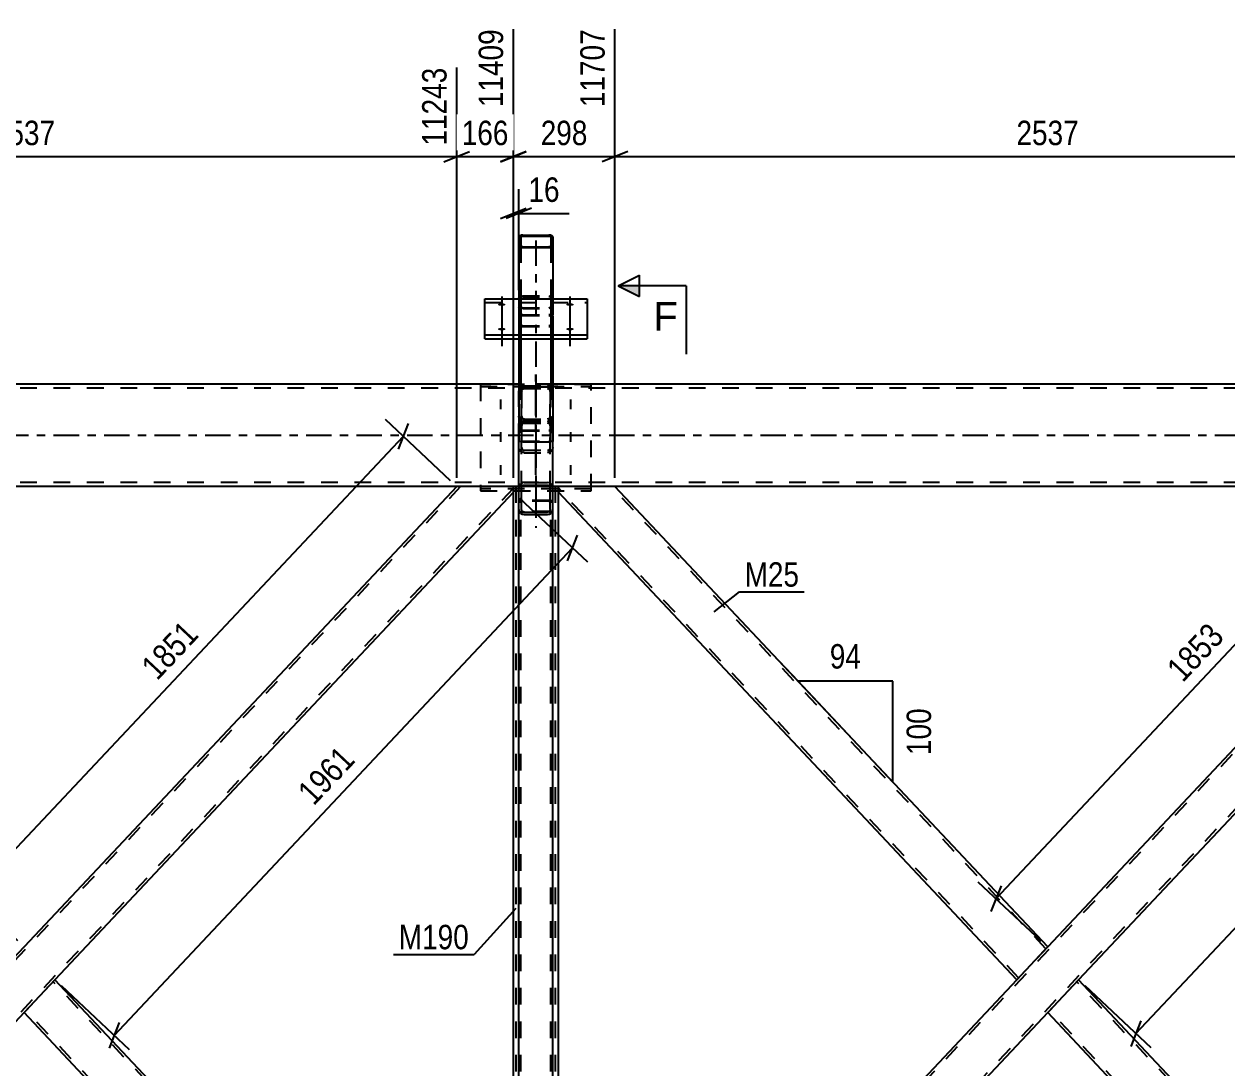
# Model space of a CAD drawing. Header units: millimetres. Extents: x 0 to 1189, y 0 to 841.
# Drawn here: x 576.5 to 717.5, y 559.3 to 681.7 of the extents above; entities that cross this region are included whole.
import ezdxf

# ---------------------------------------------------------------- set-up
doc = ezdxf.new("R2010")
doc.units = ezdxf.units.MM
doc.linetypes.add('DXK_LINE_DOT2', pattern=[3.9198, 1.9599, -1.9599])
doc.linetypes.add('DXK_LINE_DOT3', pattern=[5.9187, 2.979, -0.9799, 0.9799, -0.9799])
doc.styles.add('Arial', font='ARIAL.TTF', dxfattribs={"height": 0.2})
doc.styles.add('Arial Narrow', font='ARIALN.TTF', dxfattribs={"height": 0.2})

# ---------------------------------------------------------------- blocks, each defined once
blk = doc.blocks.new('Part-405118385-1430 - 1390')
at = {"color": 7, "linetype": 'DXK_LINE_DOT2'}
for p, q in [((642.97, 639.41), (629.97, 639.41)), ((629.97, 639.41), (629.97, 626.97)), ((629.97, 639.19), (642.97, 639.19)), ((642.97, 626.97), (642.97, 639.41)), ((642.97, 627.19), (629.97, 627.19)), ((629.97, 626.97), (642.97, 626.97))]:
    blk.add_line(p, q, dxfattribs=at)
blk = doc.blocks.new('Part-405118385-1432 - 1390')
at = {"color": 7, "linetype": 'DXK_LINE_DOT3'}
blk.add_line((636.47, 629.88), (636.47, 640.58), dxfattribs=at)
at = {"color": 7, "linetype": 'DXK_LINE_DOT2'}
for p, q in [((634.51, 638.84), (634.47, 638.6)), ((634.52, 638.86), (634.51, 638.84)), ((635.11, 639.28), (634.87, 639.23)), ((634.99, 638.92), (635.11, 638.94)), ((635.11, 639.28), (637.83, 639.28)), ((635.11, 638.94), (637.83, 638.94)), ((638.08, 639.23), (637.83, 639.28)), ((637.83, 638.94), (637.95, 638.92)), ((638.43, 638.84), (638.42, 638.86)), ((638.47, 638.6), (638.43, 638.84)), ((634.47, 638.6), (634.47, 632.02)), ((634.79, 638.6), (634.81, 638.73)), ((634.79, 638.6), (634.79, 632.02)), ((638.13, 638.73), (638.15, 638.6)), ((638.15, 638.6), (638.15, 632.02)), ((638.47, 638.6), (638.47, 632.02)), ((634.47, 635.71), (634.52, 635.45)), ((634.47, 634.58), (634.52, 634.81)), ((634.52, 634.81), (634.66, 635)), ((634.66, 635), (634.87, 635.13)), ((634.81, 635.58), (634.79, 635.71)), ((634.81, 634.69), (634.79, 634.58)), ((634.88, 634.79), (634.81, 634.69)), ((634.87, 635.13), (635.11, 635.18)), ((634.87, 635.08), (635.11, 635.03)), ((634.99, 634.86), (634.88, 634.79)), ((635.11, 635.37), (634.99, 635.39)), ((635.11, 634.88), (634.99, 634.86)), ((635.11, 635.37), (637.83, 635.37)), ((635.11, 635.18), (637.83, 635.18)), ((635.11, 635.03), (637.83, 635.03)), ((635.11, 634.88), (637.83, 634.88)), ((637.95, 635.39), (637.83, 635.37)), ((637.83, 635.18), (638.08, 635.13)), ((637.83, 635.03), (638.08, 635.08)), ((637.95, 634.86), (637.83, 634.88)), ((638.06, 634.79), (637.95, 634.86)), ((638.13, 634.69), (638.06, 634.79)), ((638.08, 635.13), (638.28, 635)), ((638.15, 635.71), (638.13, 635.58)), ((638.15, 634.58), (638.13, 634.69)), ((638.28, 635), (638.42, 634.81)), ((638.42, 635.45), (638.47, 635.71)), ((638.42, 634.81), (638.47, 634.58)), ((634.52, 631.79), (634.47, 632.02)), ((634.66, 631.6), (634.52, 631.79)), ((634.79, 632.02), (634.81, 631.91)), ((634.81, 631.91), (634.88, 631.81)), ((634.88, 631.81), (634.99, 631.74)), ((637.95, 631.74), (638.06, 631.81)), ((638.06, 631.81), (638.13, 631.91)), ((638.13, 631.91), (638.15, 632.02)), ((638.42, 631.79), (638.28, 631.6)), ((638.47, 632.02), (638.42, 631.79)), ((634.87, 631.47), (634.66, 631.6)), ((635.11, 631.42), (634.87, 631.47)), ((634.99, 631.74), (635.11, 631.72)), ((635.11, 631.72), (637.83, 631.72)), ((635.11, 631.42), (637.83, 631.42)), ((637.83, 631.72), (637.95, 631.74)), ((638.08, 631.47), (637.83, 631.42)), ((638.28, 631.6), (638.08, 631.47))]:
    blk.add_line(p, q, dxfattribs=at)
for centre, radius, start, end in [((635.14, 638.63), 0.662, 114.32, 159.2417), ((635.12, 638.62), 0.331, 114.32, 159.2417), ((637.82, 638.62), 0.331, 20.7583, 65.68), ((635.14, 635.68), 0.662, 200.7583, 245.68), ((635.12, 635.69), 0.331, 200.7583, 245.68), ((637.82, 635.69), 0.331, 294.32, 339.2417), ((637.8, 635.68), 0.662, 294.32, 339.2417)]:
    blk.add_arc(centre, radius, start, end, dxfattribs=at)
blk = doc.blocks.new('Part-405118385-1550 - 1390')
at = {"color": 7, "linetype": 'DXK_LINE_DOT2'}
for p, q in [((895.47, 638.98), (177.47, 638.98)), ((638.47, 639.46), (634.47, 639.46)), ((895.47, 627.94), (177.47, 627.94)), ((895.47, 627.46), (278.87, 627.46)), ((638.47, 627.46), (634.47, 627.46))]:
    blk.add_line(p, q, dxfattribs=at)
at = {"color": 2, "linetype": 'Continuous'}
for p, q in [((634.47, 639.46), (398.47, 639.46)), ((874.47, 639.46), (638.47, 639.46)), ((634.47, 627.46), (398.47, 627.46)), ((874.47, 627.46), (638.47, 627.46))]:
    blk.add_line(p, q, dxfattribs=at)
at = {"color": 7, "linetype": 'DXK_LINE_DOT3'}
blk.add_line((177.47, 633.46), (895.47, 633.46), dxfattribs=at)
blk = doc.blocks.new('Bolt-405118385-1576 - 1390')
at = {"color": 1, "linetype": 'DXK_LINE_DOT2'}
for p, q in [((632.37, 636.54), (632.37, 637.67)), ((636.45, 636.54), (636.45, 637.67)), ((640.57, 636.54), (640.57, 637.67)), ((632.37, 632.7), (632.37, 633.84)), ((640.57, 632.7), (640.57, 633.84)), ((632.37, 628.83), (632.37, 629.97)), ((636.45, 628.83), (636.45, 629.97)), ((640.57, 628.83), (640.57, 629.97))]:
    blk.add_line(p, q, dxfattribs=at)
blk = doc.blocks.new('Part-405118385-1654 - 1390')
at = {"color": 2, "linetype": 'Continuous'}
for p, q in [((700.1, 569.66), (696.47, 565.8)), ((753.83, 512.52), (700.1, 569.66)), ((747.2, 511.86), (696.47, 565.8)), ((753.83, 511.86), (753.83, 512.52))]:
    blk.add_line(p, q, dxfattribs=at)
at = {"color": 7, "linetype": 'DXK_LINE_DOT2'}
for p, q in [((753.83, 512.05), (699.88, 569.42)), ((696.69, 566.04), (696.71, 566.06)), ((747.64, 511.86), (696.69, 566.04)), ((753.83, 511.86), (747.2, 511.86))]:
    blk.add_line(p, q, dxfattribs=at)
blk = doc.blocks.new('Part-405118385-1659 - 1390')
at = {"color": 2, "linetype": 'Continuous'}
for p, q in [((580.09, 569.66), (576.47, 565.8)), ((633.83, 512.52), (580.09, 569.66)), ((627.2, 511.86), (576.47, 565.8)), ((633.83, 511.86), (633.83, 512.52))]:
    blk.add_line(p, q, dxfattribs=at)
at = {"color": 7, "linetype": 'DXK_LINE_DOT2'}
for p, q in [((633.83, 512.05), (579.88, 569.42)), ((576.69, 566.04), (576.71, 566.06)), ((627.64, 511.86), (576.69, 566.04)), ((633.83, 511.86), (627.2, 511.86))]:
    blk.add_line(p, q, dxfattribs=at)
blk = doc.blocks.new('Part-405118385-1828 - 1390')
at = {"color": 7, "linetype": 'DXK_LINE_DOT2'}
for p, q in [((634.51, 625.74), (634.47, 625.68)), ((634.47, 624.77), (634.47, 625.68)), ((634.61, 625.8), (634.51, 625.74)), ((634.77, 625.83), (634.61, 625.8)), ((634.71, 625.68), (634.73, 625.71)), ((634.71, 511.86), (634.71, 625.68)), ((634.73, 625.71), (634.78, 625.74)), ((634.77, 625.83), (634.79, 625.83)), ((634.78, 625.74), (634.79, 625.74)), ((634.79, 625.83), (634.95, 625.84)), ((634.79, 625.74), (634.86, 625.75)), ((634.86, 625.75), (634.95, 625.76)), ((637.99, 625.84), (634.95, 625.84)), ((637.99, 625.76), (634.95, 625.76)), ((638.17, 625.83), (637.99, 625.84)), ((637.99, 625.76), (638.08, 625.75)), ((638.08, 625.75), (638.16, 625.74)), ((638.16, 625.74), (638.21, 625.71)), ((638.33, 625.8), (638.17, 625.83)), ((638.21, 625.71), (638.23, 625.68)), ((638.23, 511.86), (638.23, 625.68)), ((638.43, 625.74), (638.33, 625.8)), ((638.47, 625.68), (638.43, 625.74)), ((638.47, 624.77), (638.47, 625.68)), ((634.51, 624.57), (634.61, 624.52)), ((634.61, 624.52), (634.77, 624.48)), ((634.73, 624.6), (634.71, 624.63)), ((634.78, 624.58), (634.73, 624.6)), ((634.77, 624.48), (634.95, 624.47)), ((634.86, 624.56), (634.78, 624.58)), ((634.86, 624.56), (634.89, 624.56)), ((634.89, 624.56), (634.95, 624.55)), ((637.99, 624.55), (634.95, 624.55)), ((634.95, 624.47), (637.99, 624.47)), ((638.08, 624.56), (637.99, 624.55)), ((637.99, 624.47), (638.17, 624.48)), ((638.16, 624.58), (638.08, 624.56)), ((638.21, 624.6), (638.16, 624.58)), ((638.17, 624.48), (638.33, 624.52)), ((638.23, 624.63), (638.21, 624.6)), ((638.43, 624.57), (638.33, 624.52)), ((634.77, 522.62), (634.95, 522.77)), ((634.95, 521.8), (634.86, 521.73)), ((634.95, 522.77), (637.99, 522.77)), ((634.95, 521.8), (637.99, 521.8)), ((637.99, 522.77), (638.17, 522.62)), ((638.08, 521.73), (637.99, 521.8)), ((634.47, 520.84), (634.51, 521.58)), ((634.73, 521.21), (634.71, 520.84)), ((638.23, 520.84), (638.21, 521.21)), ((638.43, 521.58), (638.47, 520.84)), ((638.17, 511.86), (637.99, 511.86)), ((638.33, 511.86), (638.23, 511.86))]:
    blk.add_line(p, q, dxfattribs=at)
at = {"color": 2, "linetype": 'Continuous'}
for p, q in [((634.47, 511.86), (634.47, 624.77)), ((638.47, 511.86), (638.47, 624.77)), ((634.47, 624.63), (634.51, 624.57)), ((634.51, 624.57), (634.51, 624.57)), ((638.43, 624.57), (638.47, 624.63)), ((638.43, 624.57), (638.43, 624.57)), ((637.99, 511.86), (634.47, 511.86)), ((638.33, 511.86), (637.99, 511.86)), ((638.43, 511.86), (638.33, 511.86)), ((638.47, 511.86), (638.43, 511.86))]:
    blk.add_line(p, q, dxfattribs=at)
at = {"color": 7, "linetype": 'DXK_LINE_DOT2'}
for centre, radius, start, end in [((637.31, 521.43), 2.8, 154.9533, 176.9972), ((635.63, 521.43), 2.8, 3.0028, 25.0467), ((636.13, 521.14), 1.4, 154.9533, 176.9972), ((636.81, 521.14), 1.4, 3.0028, 25.0467)]:
    blk.add_arc(centre, radius, start, end, dxfattribs=at)
blk = doc.blocks.new('Part-405118385-1699 - 1390')
at = {"color": 7, "linetype": 'DXK_LINE_DOT2'}
for p, q in [((639.11, 627.46), (633.83, 627.46)), ((633.83, 626.8), (633.83, 627.46)), ((634.15, 511.86), (634.15, 627.46)), ((638.79, 511.86), (638.79, 627.46)), ((639.11, 626.8), (639.11, 627.46)), ((633.83, 511.86), (633.83, 512.52)), ((639.11, 511.86), (639.11, 512.52)), ((633.83, 511.86), (639.11, 511.86))]:
    blk.add_line(p, q, dxfattribs=at)
at = {"color": 2, "linetype": 'Continuous'}
for p, q in [((633.83, 512.52), (633.83, 626.8)), ((639.11, 512.52), (639.11, 626.8))]:
    blk.add_line(p, q, dxfattribs=at)
blk = doc.blocks.new('Part-405118385-1754 - 1390')
at = {"color": 2, "linetype": 'Continuous'}
for p, q in [((639.11, 626.8), (639.11, 627.46)), ((692.85, 569.66), (639.11, 626.8)), ((696.47, 573.51), (645.74, 627.46)), ((696.03, 573.04), (692.85, 569.66)), ((696.47, 573.51), (696.03, 573.04))]:
    blk.add_line(p, q, dxfattribs=at)
at = {"color": 7, "linetype": 'DXK_LINE_DOT2'}
for p, q in [((645.74, 627.46), (639.11, 627.46)), ((693.07, 569.89), (639.11, 627.26)), ((696.25, 573.28), (645.3, 627.46)), ((696.44, 573.48), (696.03, 573.04)), ((693.07, 569.89), (693.08, 569.91))]:
    blk.add_line(p, q, dxfattribs=at)
blk = doc.blocks.new('Part-405118385-1759 - 1390')
at = {"color": 7, "linetype": 'DXK_LINE_DOT2'}
for p, q in [((747.64, 627.46), (639.11, 512.05)), ((753.83, 627.26), (645.3, 511.86)), ((753.83, 627.46), (747.2, 627.46)), ((696.47, 573.51), (692.85, 569.66)), ((700.1, 569.66), (696.47, 565.8)), ((645.74, 511.86), (639.11, 511.86))]:
    blk.add_line(p, q, dxfattribs=at)
at = {"color": 2, "linetype": 'Continuous'}
for p, q in [((747.2, 627.46), (696.47, 573.51)), ((753.83, 626.8), (700.1, 569.66)), ((753.83, 626.8), (753.83, 627.46)), ((692.85, 569.66), (639.11, 512.52)), ((696.47, 565.8), (645.74, 511.86)), ((639.11, 511.86), (639.11, 512.52))]:
    blk.add_line(p, q, dxfattribs=at)
blk = doc.blocks.new('Part-405118385-1769 - 1390')
at = {"color": 7, "linetype": 'DXK_LINE_DOT2'}
for p, q in [((627.64, 627.46), (519.11, 512.05)), ((633.83, 627.26), (525.3, 511.86)), ((633.83, 627.46), (627.2, 627.46)), ((576.47, 573.51), (572.85, 569.66)), ((580.09, 569.66), (576.47, 565.8)), ((525.74, 511.86), (519.11, 511.86))]:
    blk.add_line(p, q, dxfattribs=at)
at = {"color": 2, "linetype": 'Continuous'}
for p, q in [((627.2, 627.46), (576.47, 573.51)), ((633.83, 626.8), (580.09, 569.66)), ((633.83, 626.8), (633.83, 627.46)), ((572.85, 569.66), (519.11, 512.52)), ((576.47, 565.8), (525.74, 511.86)), ((519.11, 511.86), (519.11, 512.52))]:
    blk.add_line(p, q, dxfattribs=at)
blk = doc.blocks.new('Part-405118385-1835 - 1390')
at = {"color": 7, "linetype": 'DXK_LINE_DOT3'}
blk.add_line((636.47, 640.58), (636.47, 622.63), dxfattribs=at)
at = {"color": 7, "linetype": 'DXK_LINE_DOT2'}
for p, q in [((634.51, 638.8), (634.52, 638.86)), ((634.87, 639.23), (635.11, 639.28)), ((635.11, 638.94), (634.99, 638.92)), ((635.11, 639.28), (637.83, 639.28)), ((635.11, 638.94), (637.83, 638.94)), ((637.83, 639.28), (638.08, 639.23)), ((637.95, 638.92), (637.83, 638.94)), ((638.42, 638.86), (638.47, 638.6)), ((634.47, 638.6), (634.51, 638.8)), ((634.47, 632.87), (634.47, 638.6)), ((634.81, 638.73), (634.79, 638.6)), ((634.79, 627.33), (634.79, 638.6)), ((638.15, 638.6), (638.13, 638.73)), ((638.15, 627.33), (638.15, 638.6)), ((638.47, 632.87), (638.47, 638.6)), ((634.52, 635.45), (634.47, 635.71)), ((634.79, 635.71), (634.81, 635.58)), ((635.11, 635.03), (634.87, 635.08)), ((634.99, 635.39), (635.11, 635.37)), ((635.11, 635.37), (637.83, 635.37)), ((635.11, 635.03), (637.83, 635.03)), ((637.83, 635.37), (637.95, 635.39)), ((638.08, 635.08), (637.83, 635.03)), ((638.13, 635.58), (638.15, 635.71)), ((638.47, 635.71), (638.42, 635.45)), ((638.47, 624.77), (638.47, 627.33))]:
    blk.add_line(p, q, dxfattribs=at)
at = {"color": 2, "linetype": 'Continuous'}
for p, q in [((634.47, 624.77), (634.47, 632.87)), ((638.47, 627.33), (638.47, 632.87)), ((634.52, 627.56), (634.47, 627.33)), ((634.66, 627.75), (634.52, 627.56)), ((634.87, 627.88), (634.66, 627.75)), ((634.81, 627.44), (634.88, 627.54)), ((635.11, 627.93), (634.87, 627.88)), ((634.88, 627.54), (634.99, 627.61)), ((634.99, 627.61), (635.11, 627.63)), ((635.11, 627.93), (637.83, 627.93)), ((635.11, 627.63), (637.83, 627.63)), ((638.08, 627.88), (637.83, 627.93)), ((637.83, 627.63), (637.95, 627.61)), ((637.95, 627.61), (638.06, 627.54)), ((638.06, 627.54), (638.13, 627.44)), ((638.28, 627.75), (638.08, 627.88)), ((638.42, 627.56), (638.28, 627.75)), ((638.47, 627.33), (638.42, 627.56)), ((634.79, 627.33), (634.81, 627.44)), ((634.79, 624.77), (634.79, 627.33)), ((638.13, 627.44), (638.15, 627.33)), ((638.15, 624.77), (638.15, 627.33)), ((638.47, 624.77), (638.47, 627.33)), ((634.47, 624.77), (634.52, 624.54)), ((634.81, 624.66), (634.79, 624.77)), ((638.15, 624.77), (638.13, 624.66)), ((638.42, 624.54), (638.47, 624.77)), ((634.52, 624.54), (634.66, 624.35)), ((634.66, 624.35), (634.87, 624.22)), ((634.88, 624.56), (634.81, 624.66)), ((634.87, 624.22), (635.11, 624.17)), ((634.99, 624.49), (634.88, 624.56)), ((635.11, 624.47), (634.99, 624.49)), ((635.11, 624.47), (637.83, 624.47)), ((635.11, 624.17), (637.83, 624.17)), ((637.95, 624.49), (637.83, 624.47)), ((637.83, 624.17), (638.08, 624.22)), ((638.06, 624.56), (637.95, 624.49)), ((638.13, 624.66), (638.06, 624.56)), ((638.08, 624.22), (638.28, 624.35)), ((638.28, 624.35), (638.42, 624.54))]:
    blk.add_line(p, q, dxfattribs=at)
at = {"color": 7, "linetype": 'DXK_LINE_DOT2'}
for centre, radius, start, end in [((635.12, 638.62), 0.331, 114.3199, 159.2417), ((637.82, 638.62), 0.331, 20.7583, 65.6801), ((637.8, 638.63), 0.662, 20.7583, 65.6801), ((635.14, 635.68), 0.662, 200.7583, 245.6801), ((635.12, 635.69), 0.331, 200.7583, 245.6801), ((637.82, 635.69), 0.331, 294.3199, 339.2417), ((637.8, 635.68), 0.662, 294.3199, 339.2417)]:
    blk.add_arc(centre, radius, start, end, dxfattribs=at)
blk = doc.blocks.new('Part-405118385-41520 - 1390')
at = {"color": 7, "linetype": 'DXK_LINE_DOT3'}
blk.add_line((636.47, 656.3), (636.47, 623.99), dxfattribs=at)
at = {"color": 7, "linetype": 'DXK_LINE_DOT2'}
for p, q in [((634.51, 647.48), (634.47, 647.42)), ((634.47, 647.42), (634.47, 644.78)), ((634.61, 647.53), (634.51, 647.48)), ((634.77, 647.57), (634.61, 647.53)), ((634.71, 647.42), (634.73, 647.45)), ((634.71, 647.42), (634.71, 632.87)), ((634.73, 647.45), (634.78, 647.48)), ((634.95, 647.58), (634.77, 647.57)), ((634.78, 647.48), (634.86, 647.49)), ((634.86, 647.49), (634.95, 647.5)), ((634.95, 647.58), (637.99, 647.58)), ((634.95, 647.5), (637.99, 647.5)), ((638.17, 647.57), (637.99, 647.58)), ((637.99, 647.5), (638.08, 647.49)), ((638.08, 647.49), (638.16, 647.48)), ((638.16, 647.48), (638.21, 647.45)), ((638.33, 647.53), (638.17, 647.57)), ((638.21, 647.45), (638.23, 647.42)), ((638.23, 647.42), (638.23, 632.87)), ((638.43, 647.48), (638.33, 647.53)), ((638.47, 647.42), (638.43, 647.48)), ((638.47, 647.42), (638.47, 644.78)), ((634.47, 646.38), (634.51, 646.32)), ((634.51, 646.32), (634.61, 646.26)), ((634.61, 646.26), (634.77, 646.23)), ((634.73, 646.35), (634.71, 646.38)), ((634.78, 646.32), (634.73, 646.35)), ((634.77, 646.23), (634.95, 646.21)), ((634.86, 646.3), (634.78, 646.32)), ((634.95, 646.3), (634.86, 646.3)), ((634.95, 646.3), (637.99, 646.3)), ((634.95, 646.21), (637.99, 646.21)), ((638.08, 646.3), (637.99, 646.3)), ((637.99, 646.21), (638.17, 646.23)), ((638.16, 646.32), (638.08, 646.3)), ((638.21, 646.35), (638.16, 646.32)), ((638.17, 646.23), (638.33, 646.26)), ((638.23, 646.38), (638.21, 646.35)), ((638.33, 646.26), (638.43, 646.32)), ((638.43, 646.32), (638.47, 646.38)), ((634.47, 633.91), (634.51, 633.97)), ((634.51, 633.97), (634.61, 634.02)), ((634.61, 634.02), (634.77, 634.06)), ((634.73, 633.94), (634.71, 633.91)), ((634.78, 633.96), (634.73, 633.94)), ((634.77, 634.06), (634.95, 634.07)), ((634.86, 633.98), (634.78, 633.96)), ((634.95, 633.99), (634.86, 633.98)), ((634.95, 634.07), (637.99, 634.07)), ((634.95, 633.99), (637.99, 633.99)), ((637.99, 634.07), (638.17, 634.06)), ((638.08, 633.98), (637.99, 633.99)), ((638.16, 633.96), (638.08, 633.98)), ((638.16, 633.96), (638.17, 633.96)), ((638.17, 634.06), (638.33, 634.02)), ((638.17, 633.96), (638.21, 633.94)), ((638.23, 633.91), (638.21, 633.94)), ((638.33, 634.02), (638.43, 633.97)), ((638.43, 633.97), (638.47, 633.91)), ((634.71, 632.87), (634.73, 632.83)), ((634.73, 632.83), (634.78, 632.81)), ((634.78, 632.81), (634.86, 632.79)), ((634.86, 632.79), (634.95, 632.78)), ((634.95, 632.78), (637.99, 632.78)), ((637.99, 632.78), (638.08, 632.79)), ((638.08, 632.79), (638.16, 632.81)), ((638.16, 632.81), (638.21, 632.83)), ((638.21, 632.83), (638.23, 632.87))]:
    blk.add_line(p, q, dxfattribs=at)
at = {"color": 2, "linetype": 'Continuous'}
for p, q in [((634.47, 644.78), (634.47, 632.87)), ((638.47, 644.78), (638.47, 632.87)), ((634.51, 632.8), (634.47, 632.87)), ((634.61, 632.75), (634.51, 632.8)), ((634.77, 632.71), (634.61, 632.75)), ((634.95, 632.7), (634.77, 632.71)), ((634.95, 632.7), (637.99, 632.7)), ((638.17, 632.71), (637.99, 632.7)), ((638.33, 632.75), (638.17, 632.71)), ((638.43, 632.8), (638.33, 632.75)), ((638.47, 632.87), (638.43, 632.8))]:
    blk.add_line(p, q, dxfattribs=at)
blk = doc.blocks.new('Part-405118385-41521 - 1390')
at = {"color": 2, "linetype": 'Continuous'}
for p, q in [((630.47, 644.78), (630.47, 649.47)), ((630.47, 649.47), (642.47, 649.47)), ((642.47, 649.47), (642.47, 644.78)), ((630.47, 645.23), (642.47, 645.23)), ((630.47, 644.78), (642.47, 644.78))]:
    blk.add_line(p, q, dxfattribs=at)
at = {"color": 7, "linetype": 'DXK_LINE_DOT2'}
blk.add_line((630.47, 649.02), (642.47, 649.02), dxfattribs=at)
blk = doc.blocks.new('Part-405118385-41526 - 1390')
at = {"color": 7, "linetype": 'DXK_LINE_DOT2'}
for p, q in [((634.47, 649.62), (634.51, 649.68)), ((634.47, 649.47), (634.47, 644.78)), ((634.51, 649.68), (634.61, 649.74)), ((634.51, 649.68), (634.51, 649.68)), ((634.61, 649.74), (634.77, 649.78)), ((634.61, 649.74), (634.61, 649.74)), ((634.73, 649.65), (634.71, 649.62)), ((634.71, 649.62), (634.71, 639.15)), ((634.78, 649.68), (634.73, 649.65)), ((634.77, 649.78), (634.95, 649.79)), ((634.86, 649.7), (634.78, 649.68)), ((634.95, 649.7), (634.86, 649.7)), ((634.95, 649.79), (637.99, 649.79)), ((634.95, 649.7), (637.99, 649.7)), ((637.99, 649.79), (638.17, 649.78)), ((638.08, 649.7), (637.99, 649.7)), ((638.16, 649.68), (638.08, 649.7)), ((638.21, 649.65), (638.16, 649.68)), ((638.17, 649.78), (638.33, 649.74)), ((638.23, 649.62), (638.21, 649.65)), ((638.23, 649.62), (638.23, 639.15)), ((638.33, 649.74), (638.33, 649.74)), ((638.33, 649.74), (638.43, 649.68)), ((638.43, 649.68), (638.47, 649.62)), ((638.47, 649.62), (638.47, 639.15)), ((634.51, 648.44), (634.47, 648.51)), ((634.61, 648.39), (634.51, 648.44)), ((634.77, 648.35), (634.61, 648.39)), ((634.71, 648.51), (634.73, 648.48)), ((634.73, 648.48), (634.78, 648.45)), ((634.95, 648.34), (634.77, 648.35)), ((634.78, 648.45), (634.86, 648.43)), ((634.86, 648.43), (634.95, 648.42)), ((634.95, 648.42), (637.99, 648.42)), ((634.95, 648.34), (637.99, 648.34)), ((637.99, 648.42), (638.08, 648.43)), ((638.17, 648.35), (637.99, 648.34)), ((638.08, 648.43), (638.16, 648.45)), ((638.16, 648.45), (638.21, 648.48)), ((638.33, 648.39), (638.17, 648.35)), ((638.21, 648.48), (638.23, 648.51)), ((638.43, 648.44), (638.33, 648.39)), ((638.47, 648.51), (638.43, 648.44)), ((638.47, 639.46), (634.47, 639.46)), ((634.47, 639.46), (634.47, 639.15)), ((634.71, 639.28), (634.47, 639.28)), ((634.47, 639.15), (634.51, 639.08)), ((634.51, 639.08), (634.61, 639.02)), ((634.61, 639.02), (634.77, 638.98)), ((634.73, 639.11), (634.71, 639.15)), ((634.78, 639.08), (634.73, 639.11)), ((634.77, 638.98), (634.95, 638.97)), ((634.86, 639.07), (634.78, 639.08)), ((634.95, 639.06), (634.86, 639.07)), ((634.95, 639.06), (637.99, 639.06)), ((634.95, 638.97), (637.99, 638.97)), ((638.08, 639.07), (637.99, 639.06)), ((637.99, 638.97), (638.17, 638.98)), ((638.16, 639.08), (638.08, 639.07)), ((638.21, 639.11), (638.16, 639.08)), ((638.17, 638.98), (638.33, 639.02)), ((638.23, 639.15), (638.21, 639.11)), ((638.23, 639.28), (638.47, 639.28)), ((638.33, 639.02), (638.43, 639.08)), ((638.43, 639.08), (638.47, 639.15))]:
    blk.add_line(p, q, dxfattribs=at)
at = {"color": 2, "linetype": 'Continuous'}
for p, q in [((634.47, 649.62), (634.47, 649.47)), ((634.47, 649.62), (634.47, 649.62)), ((634.47, 644.78), (634.47, 639.46))]:
    blk.add_line(p, q, dxfattribs=at)
blk = doc.blocks.new('Part-405118385-41527 - 1390')
at = {"color": 2, "linetype": 'Continuous'}
for p, q in [((634.51, 656.8), (634.47, 656.74)), ((634.47, 656.74), (634.47, 649.47)), ((634.61, 656.86), (634.51, 656.8)), ((634.77, 656.9), (634.61, 656.86)), ((634.71, 656.74), (634.73, 656.77)), ((634.71, 656.74), (634.71, 655.63)), ((634.73, 656.77), (634.78, 656.8)), ((634.95, 656.91), (634.77, 656.9)), ((634.78, 656.8), (634.86, 656.82)), ((634.86, 656.82), (634.95, 656.82)), ((634.95, 656.91), (637.99, 656.91)), ((634.95, 656.82), (637.99, 656.82)), ((638.17, 656.9), (637.99, 656.91)), ((637.99, 656.82), (638.08, 656.82)), ((638.08, 656.82), (638.16, 656.8)), ((638.16, 656.8), (638.21, 656.77)), ((638.33, 656.86), (638.17, 656.9)), ((638.21, 656.77), (638.23, 656.74)), ((638.23, 656.74), (638.23, 655.63)), ((638.43, 656.8), (638.33, 656.86)), ((638.47, 656.74), (638.43, 656.8)), ((638.47, 656.74), (638.47, 649.47)), ((634.47, 655.63), (634.51, 655.56)), ((634.51, 655.56), (634.61, 655.51)), ((634.61, 655.51), (634.77, 655.47)), ((634.73, 655.6), (634.71, 655.63)), ((634.78, 655.57), (634.73, 655.6)), ((634.77, 655.47), (634.95, 655.46)), ((634.86, 655.55), (634.78, 655.57)), ((634.95, 655.54), (634.86, 655.55)), ((634.95, 655.54), (637.99, 655.54)), ((634.95, 655.46), (637.99, 655.46)), ((638.08, 655.55), (637.99, 655.54)), ((637.99, 655.46), (638.17, 655.47)), ((638.16, 655.57), (638.08, 655.55)), ((638.21, 655.6), (638.16, 655.57)), ((638.17, 655.47), (638.33, 655.51)), ((638.23, 655.63), (638.21, 655.6)), ((638.33, 655.51), (638.43, 655.56)), ((638.43, 655.56), (638.47, 655.63))]:
    blk.add_line(p, q, dxfattribs=at)
at = {"color": 7, "linetype": 'DXK_LINE_DOT2'}
for p, q in [((634.47, 655.63), (634.47, 639.26)), ((634.71, 655.63), (634.71, 639.26)), ((638.23, 655.63), (638.23, 639.26)), ((638.47, 649.47), (638.47, 639.26)), ((638.47, 639.46), (634.47, 639.46)), ((634.47, 639.28), (634.71, 639.28)), ((634.51, 639.2), (634.47, 639.26)), ((634.61, 639.14), (634.51, 639.2)), ((634.77, 639.1), (634.61, 639.14)), ((634.71, 639.26), (634.73, 639.23)), ((634.73, 639.23), (634.78, 639.2)), ((634.95, 639.09), (634.77, 639.1)), ((634.78, 639.2), (634.86, 639.18)), ((634.86, 639.18), (634.95, 639.18)), ((634.95, 639.18), (637.99, 639.18)), ((637.99, 639.09), (634.95, 639.09)), ((637.99, 639.18), (638.08, 639.18)), ((638.17, 639.1), (637.99, 639.09)), ((638.08, 639.18), (638.16, 639.2)), ((638.16, 639.2), (638.21, 639.23)), ((638.33, 639.14), (638.17, 639.1)), ((638.21, 639.23), (638.23, 639.26)), ((638.23, 639.28), (638.47, 639.28)), ((638.43, 639.2), (638.33, 639.14)), ((638.47, 639.26), (638.43, 639.2))]:
    blk.add_line(p, q, dxfattribs=at)
blk = doc.blocks.new('Bolt-405118385-41532 - 1390')
at = {"linetype": 'Continuous'}
for points in [[(632.47, 648.63), (632.38, 648.64), (632.29, 648.65), (632.21, 648.66), (632.14, 648.68), (632.09, 648.71), (632.05, 648.74), (632.03, 648.77), (632.03, 648.8), (632.05, 648.83), (632.09, 648.86), (632.14, 648.88), (632.21, 648.9), (632.29, 648.92), (632.38, 648.93), (632.47, 648.93), (632.56, 648.93), (632.65, 648.92), (632.73, 648.9), (632.8, 648.88), (632.85, 648.86), (632.89, 648.83), (632.91, 648.8), (632.91, 648.77), (632.89, 648.74), (632.85, 648.71), (632.8, 648.68), (632.73, 648.66), (632.65, 648.65), (632.56, 648.64)], [(632.47, 645.76), (632.38, 645.76), (632.29, 645.77), (632.21, 645.79), (632.14, 645.81), (632.09, 645.83), (632.05, 645.86), (632.03, 645.89), (632.03, 645.93), (632.05, 645.96), (632.09, 645.99), (632.14, 646.01), (632.21, 646.03), (632.29, 646.05), (632.38, 646.06), (632.47, 646.06), (632.56, 646.06), (632.65, 646.05), (632.73, 646.03), (632.8, 646.01), (632.85, 645.99), (632.89, 645.96), (632.91, 645.93), (632.91, 645.89), (632.89, 645.86), (632.85, 645.83), (632.8, 645.81), (632.73, 645.79), (632.65, 645.77), (632.56, 645.76)]]:
    blk.add_hatch(color=1, dxfattribs=at).paths.add_polyline_path(points)
at = {"color": 1, "linetype": 'Continuous'}
for p, q in [((632.47, 649.72), (632.47, 646.79)), ((632.47, 646.85), (632.47, 643.92))]:
    blk.add_line(p, q, dxfattribs=at)
blk = doc.blocks.new('Bolt-405118385-41533 - 1390')
at = {"linetype": 'Continuous'}
for points in [[(640.47, 648.63), (640.38, 648.64), (640.29, 648.65), (640.21, 648.66), (640.14, 648.68), (640.09, 648.71), (640.05, 648.74), (640.03, 648.77), (640.03, 648.8), (640.05, 648.83), (640.09, 648.86), (640.14, 648.88), (640.21, 648.9), (640.29, 648.92), (640.38, 648.93), (640.47, 648.93), (640.56, 648.93), (640.65, 648.92), (640.73, 648.9), (640.8, 648.88), (640.85, 648.86), (640.89, 648.83), (640.91, 648.8), (640.91, 648.77), (640.89, 648.74), (640.85, 648.71), (640.8, 648.68), (640.73, 648.66), (640.65, 648.65), (640.56, 648.64)], [(640.47, 645.76), (640.38, 645.76), (640.29, 645.77), (640.21, 645.79), (640.14, 645.81), (640.09, 645.83), (640.05, 645.86), (640.03, 645.89), (640.03, 645.93), (640.05, 645.96), (640.09, 645.99), (640.14, 646.01), (640.21, 646.03), (640.29, 646.05), (640.38, 646.06), (640.47, 646.06), (640.56, 646.06), (640.65, 646.05), (640.73, 646.03), (640.8, 646.01), (640.85, 645.99), (640.89, 645.96), (640.91, 645.93), (640.91, 645.89), (640.89, 645.86), (640.85, 645.83), (640.8, 645.81), (640.73, 645.79), (640.65, 645.77), (640.56, 645.76)]]:
    blk.add_hatch(color=1, dxfattribs=at).paths.add_polyline_path(points)
at = {"color": 1, "linetype": 'Continuous'}
for p, q in [((640.47, 649.72), (640.47, 646.79)), ((640.47, 646.85), (640.47, 643.92))]:
    blk.add_line(p, q, dxfattribs=at)
blk = doc.blocks.new('StraightDimension-405118385-2869 - 1390')
at = {"color": 7, "linetype": 'Continuous'}
for p, q in [((633.83, 628.46), (633.83, 681.06)), ((645.74, 628.46), (645.74, 681.06)), ((632.33, 665.52), (635.33, 666.72)), ((633.83, 666.12), (645.74, 666.12)), ((647.24, 666.72), (644.24, 665.52))]:
    blk.add_line(p, q, dxfattribs=at)
at = {"color": 0}
blk.add_wipeout([(643.13, 666.87), (643.13, 671.07), (636.44, 671.07), (636.44, 666.87)], dxfattribs=at)
at = {"color": 3, "style": 'Arial Narrow'}
blk.add_text('298', height=2.863, dxfattribs=at).set_placement((637.04, 667.47))
at = {"color": 0, "linetype": 'Continuous'}
blk.add_wipeout([(645.14, 681.66), (640.94, 681.66), (640.94, 671.32), (645.14, 671.32)], dxfattribs=at)
at = {"color": 3, "linetype": 'Continuous', "style": 'Arial Narrow'}
blk.add_text('11707', height=2.863, rotation=90.0002, dxfattribs=at).set_placement((644.54, 671.92))
blk = doc.blocks.new('StraightDimension-405118385-2178 - 1390')
at = {"color": 7, "linetype": 'Continuous'}
for p, q in [((626.48, 628.14), (618.86, 635.3)), ((620.35, 631.85), (621.53, 634.85)), ((570.2, 579.4), (620.94, 633.35)), ((575.74, 574.2), (568.13, 581.36)), ((570.8, 580.91), (569.61, 577.9))]:
    blk.add_line(p, q, dxfattribs=at)
at = {"color": 0}
blk.add_wipeout([(597.94, 609.99), (594.88, 612.87), (589.05, 606.67), (592.11, 603.79)], dxfattribs=at)
at = {"color": 3, "style": 'Arial Narrow'}
blk.add_text('1851', height=2.863, rotation=46.7591, dxfattribs=at).set_placement((592.08, 604.64))
blk = doc.blocks.new('StraightDimension-405118385-3048 - 1390')
at = {"color": 7, "linetype": 'Continuous'}
for p, q in [((634.56, 626.11), (642.52, 618.62)), ((640.19, 618.76), (641.37, 621.77)), ((587.04, 563.13), (640.78, 620.27)), ((580.82, 568.97), (588.79, 561.48)), ((587.63, 564.63), (586.45, 561.62))]:
    blk.add_line(p, q, dxfattribs=at)
at = {"color": 0}
blk.add_wipeout([(616.28, 595.31), (613.22, 598.19), (607.39, 591.99), (610.45, 589.11)], dxfattribs=at)
at = {"color": 3, "style": 'Arial Narrow'}
blk.add_text('1961', height=2.863, rotation=46.7591, dxfattribs=at).set_placement((610.42, 589.96))
blk = doc.blocks.new('StraightDimension-405118385-2232 - 1390')
at = {"color": 7, "linetype": 'Continuous'}
for p, q in [((746.48, 628.14), (739.1, 635.08)), ((740.58, 631.63), (741.76, 634.63)), ((690.41, 579.15), (741.17, 633.13)), ((695.71, 574.16), (688.33, 581.1)), ((691, 580.65), (689.82, 577.64))]:
    blk.add_line(p, q, dxfattribs=at)
at = {"color": 0}
blk.add_wipeout([(718.16, 609.75), (715.1, 612.63), (709.27, 606.43), (712.33, 603.55)], dxfattribs=at)
at = {"color": 3, "style": 'Arial Narrow'}
blk.add_text('1853', height=2.863, rotation=46.7591, dxfattribs=at).set_placement((712.3, 604.4))
blk = doc.blocks.new('StraightDimension-405118385-2245 - 1390')
at = {"color": 7, "linetype": 'Continuous'}
for p, q in [((754.56, 626.11), (762.29, 618.84)), ((759.95, 618.98), (761.13, 621.99)), ((706.81, 563.35), (760.54, 620.48)), ((700.82, 568.97), (708.56, 561.7)), ((707.4, 564.85), (706.22, 561.84))]:
    blk.add_line(p, q, dxfattribs=at)
at = {"color": 0}
blk.add_wipeout([(736.04, 595.53), (732.99, 598.41), (727.15, 592.21), (730.21, 589.33)], dxfattribs=at)
at = {"color": 3, "style": 'Arial Narrow'}
blk.add_text('1961', height=2.863, rotation=46.7591, dxfattribs=at).set_placement((730.19, 590.18))
blk = doc.blocks.new('StraightDimension-405118385-2844 - 1390')
at = {"color": 7, "linetype": 'Continuous'}
for p, q in [((525.74, 628.46), (525.74, 679.23)), ((627.2, 628.46), (627.2, 676.56)), ((527.24, 666.72), (524.24, 665.52)), ((525.74, 666.12), (627.2, 666.12)), ((625.7, 665.52), (628.7, 666.72))]:
    blk.add_line(p, q, dxfattribs=at)
at = {"color": 0}
blk.add_wipeout([(580.73, 666.87), (580.73, 671.07), (572.21, 671.07), (572.21, 666.87)], dxfattribs=at)
at = {"color": 3, "style": 'Arial Narrow'}
blk.add_text('2537', height=2.863, dxfattribs=at).set_placement((572.81, 667.47))
at = {"color": 0, "linetype": 'Continuous'}
blk.add_wipeout([(626.6, 677.16), (622.4, 677.16), (622.4, 666.82), (626.6, 666.82)], dxfattribs=at)
at = {"color": 3, "linetype": 'Continuous', "style": 'Arial Narrow'}
blk.add_text('11243', height=2.863, rotation=90.0002, dxfattribs=at).set_placement((626, 667.42))
blk = doc.blocks.new('StraightDimension-405118385-2858 - 1390')
at = {"color": 7, "linetype": 'Continuous'}
for p, q in [((633.83, 628.46), (633.83, 681.06)), ((627.2, 628.46), (627.2, 676.56)), ((625.7, 665.52), (628.7, 666.72)), ((627.2, 666.12), (633.83, 666.12)), ((635.33, 666.72), (632.33, 665.52))]:
    blk.add_line(p, q, dxfattribs=at)
at = {"color": 0}
blk.add_wipeout([(633.86, 666.87), (633.86, 671.07), (627.18, 671.07), (627.18, 666.87)], dxfattribs=at)
at = {"color": 3, "style": 'Arial Narrow'}
blk.add_text('166', height=2.863, dxfattribs=at).set_placement((627.78, 667.47))
at = {"color": 0, "linetype": 'Continuous'}
blk.add_wipeout([(633.23, 681.66), (629.03, 681.66), (629.03, 671.32), (633.23, 671.32)], dxfattribs=at)
at = {"color": 3, "linetype": 'Continuous', "style": 'Arial Narrow'}
blk.add_text('11409', height=2.863, rotation=90.0002, dxfattribs=at).set_placement((632.63, 671.92))
blk = doc.blocks.new('StraightDimension-405118385-2880 - 1390')
at = {"color": 7, "linetype": 'Continuous'}
for p, q in [((645.74, 628.46), (645.74, 681.06)), ((747.2, 628.46), (747.2, 676.56)), ((647.24, 666.72), (644.24, 665.52)), ((645.74, 666.12), (747.2, 666.12)), ((745.7, 665.52), (748.7, 666.72))]:
    blk.add_line(p, q, dxfattribs=at)
at = {"color": 0}
blk.add_wipeout([(700.73, 666.87), (700.73, 671.07), (692.21, 671.07), (692.21, 666.87)], dxfattribs=at)
at = {"color": 3, "style": 'Arial Narrow'}
blk.add_text('2537', height=2.863, dxfattribs=at).set_placement((692.81, 667.47))
at = {"color": 0, "linetype": 'Continuous'}
blk.add_wipeout([(746.6, 677.16), (742.4, 677.16), (742.4, 666.82), (746.6, 666.82)], dxfattribs=at)
at = {"color": 3, "linetype": 'Continuous', "style": 'Arial Narrow'}
blk.add_text('14243', height=2.863, rotation=90.0002, dxfattribs=at).set_placement((746, 667.42))
blk = doc.blocks.new('AngleDimension-405118385-2963 - 1390')
at = {"color": 7, "linetype": 'Continuous'}
for p, q in [((664.25, 607.77), (667.21, 604.63)), ((678.3, 604.63), (667.21, 604.63)), ((678.3, 592.83), (667.21, 604.63)), ((678.3, 592.83), (678.3, 604.63))]:
    blk.add_line(p, q, dxfattribs=at)
at = {"color": 0}
for points in [[(675.18, 605.53), (675.18, 609.73), (670.33, 609.73), (670.33, 605.53)], [(683.4, 602.07), (679.2, 602.07), (679.2, 595.39), (683.4, 595.39)]]:
    blk.add_wipeout(points, dxfattribs=at)
at = {"color": 3, "style": 'Arial Narrow'}
blk.add_text('94', height=2.863, dxfattribs=at).set_placement((670.93, 606.13))
blk.add_text('100', height=2.863, rotation=90.0002, dxfattribs=at).set_placement((682.8, 595.99))
blk = doc.blocks.new('StraightDimension-405118385-46458 - 1390')
at = {"color": 7, "linetype": 'Continuous'}
for p, q in [((633.83, 628.46), (633.83, 662.32)), ((634.47, 650.47), (634.47, 662.32)), ((632.33, 658.87), (635.33, 660.07)), ((635.97, 660.07), (632.97, 658.87)), ((633.83, 659.47), (634.47, 659.47)), ((634.47, 659.47), (640.38, 659.47)), ((634.47, 659.47), (640.38, 659.47))]:
    blk.add_line(p, q, dxfattribs=at)
at = {"color": 0}
blk.add_wipeout([(639.85, 660.22), (639.85, 664.42), (635, 664.42), (635, 660.22)], dxfattribs=at)
at = {"color": 3, "style": 'Arial Narrow'}
blk.add_text('16', height=2.863, dxfattribs=at).set_placement((635.6, 660.82))
blk = doc.blocks.new('Mark-405118385-1695 - 1390')
at = {"color": 0}
blk.add_wipeout([(628.63, 573.23), (628.63, 576.23), (620.4, 576.23), (620.4, 573.23)], dxfattribs=at)
blk.add_wipeout([(628.63, 573.23), (628.63, 576.23), (620.4, 576.23), (620.4, 573.23)], dxfattribs=at)
at = {"color": 30, "linetype": 'Continuous'}
for p in [(634.11, 578.01), (619.8, 572.63)]:
    blk.add_line(p, (629.23, 572.63), dxfattribs=at)
at = {"color": 3, "style": 'Arial Narrow'}
blk.add_text('M190', height=2.863, dxfattribs=at).set_placement((620.4, 573.23))
blk = doc.blocks.new('Mark-405118385-1750 - 1390')
at = {"color": 0}
blk.add_wipeout([(667.34, 615.72), (667.34, 618.72), (660.94, 618.72), (660.94, 615.72)], dxfattribs=at)
blk.add_wipeout([(667.34, 615.72), (667.34, 618.72), (660.94, 618.72), (660.94, 615.72)], dxfattribs=at)
at = {"color": 30, "linetype": 'Continuous'}
for p, q in [((657.39, 612.76), (660.34, 615.12)), ((660.34, 615.12), (667.94, 615.12))]:
    blk.add_line(p, q, dxfattribs=at)
at = {"color": 3, "style": 'Arial Narrow'}
blk.add_text('M25', height=2.863, dxfattribs=at).set_placement((660.94, 615.72))
blk = doc.blocks.new('SectionMark-405118385-41061 - 1390')
at = {"linetype": 'Continuous'}
for points in [[(648.61, 650.99), (648.61, 649.74), (646.11, 650.99)], [(648.61, 487.84), (648.61, 486.59), (646.11, 486.59)]]:
    blk.add_hatch(color=6, dxfattribs=at).paths.add_polyline_path(points)
at = {"color": 6, "linetype": 'Continuous'}
for p, q in [((646.11, 650.99), (648.61, 652.24)), ((648.61, 649.74), (648.61, 652.24)), ((654.11, 650.99), (646.11, 650.99)), ((646.11, 650.99), (648.61, 649.74)), ((654.11, 650.99), (654.11, 642.99)), ((654.11, 486.59), (654.11, 494.59)), ((646.11, 486.59), (648.61, 487.84)), ((654.11, 486.59), (646.11, 486.59)), ((648.61, 485.34), (646.11, 486.59)), ((648.61, 487.84), (648.61, 485.34))]:
    blk.add_line(p, q, dxfattribs=at)
at = {"color": 0, "linetype": 'Continuous'}
for points in [[(653.11, 645.74), (653.11, 649.24), (650.26, 649.24), (650.26, 645.74)], [(653.11, 488.34), (653.11, 491.84), (650.26, 491.84), (650.26, 488.34)]]:
    blk.add_wipeout(points, dxfattribs=at)
at = {"color": 3, "linetype": 'Continuous', "style": 'Arial'}
for p in [(650.26, 645.74), (650.26, 488.34)]:
    blk.add_text('F', height=3.34, dxfattribs=at).set_placement(p)

msp = doc.modelspace()

# ---------------------------------------------------------------- block references
for name in ['Part-405118385-41527 - 1390', 'Part-405118385-41520 - 1390', 'Part-405118385-41521 - 1390', 'Bolt-405118385-41532 - 1390', 'Part-405118385-41526 - 1390', 'Bolt-405118385-41533 - 1390', 'Part-405118385-1550 - 1390', 'Part-405118385-1432 - 1390', 'Part-405118385-1835 - 1390', 'Part-405118385-1430 - 1390', 'Bolt-405118385-1576 - 1390', 'Part-405118385-1769 - 1390', 'Part-405118385-1699 - 1390', 'Part-405118385-1754 - 1390', 'Part-405118385-1759 - 1390', 'Part-405118385-1828 - 1390', 'Part-405118385-1659 - 1390', 'Part-405118385-1654 - 1390']:
    msp.add_blockref(name, (0, 0))

# ---------------------------------------------------------------- next in the draw order: block references
for name in ['StraightDimension-405118385-2869 - 1390', 'StraightDimension-405118385-2178 - 1390', 'StraightDimension-405118385-2232 - 1390', 'Mark-405118385-1750 - 1390', 'AngleDimension-405118385-2963 - 1390']:
    msp.add_blockref(name, (0, 0))

# ---------------------------------------------------------------- next in the draw order: block references
for name in ['StraightDimension-405118385-2880 - 1390', 'StraightDimension-405118385-2844 - 1390', 'StraightDimension-405118385-3048 - 1390', 'StraightDimension-405118385-2245 - 1390']:
    msp.add_blockref(name, (0, 0))

# ---------------------------------------------------------------- next in the draw order: block references
for name in ['StraightDimension-405118385-2858 - 1390', 'SectionMark-405118385-41061 - 1390', 'Mark-405118385-1695 - 1390']:
    msp.add_blockref(name, (0, 0))

# ---------------------------------------------------------------- next in the draw order: block references
msp.add_blockref('StraightDimension-405118385-46458 - 1390', (0, 0))

doc.saveas('drawing.dxf')
